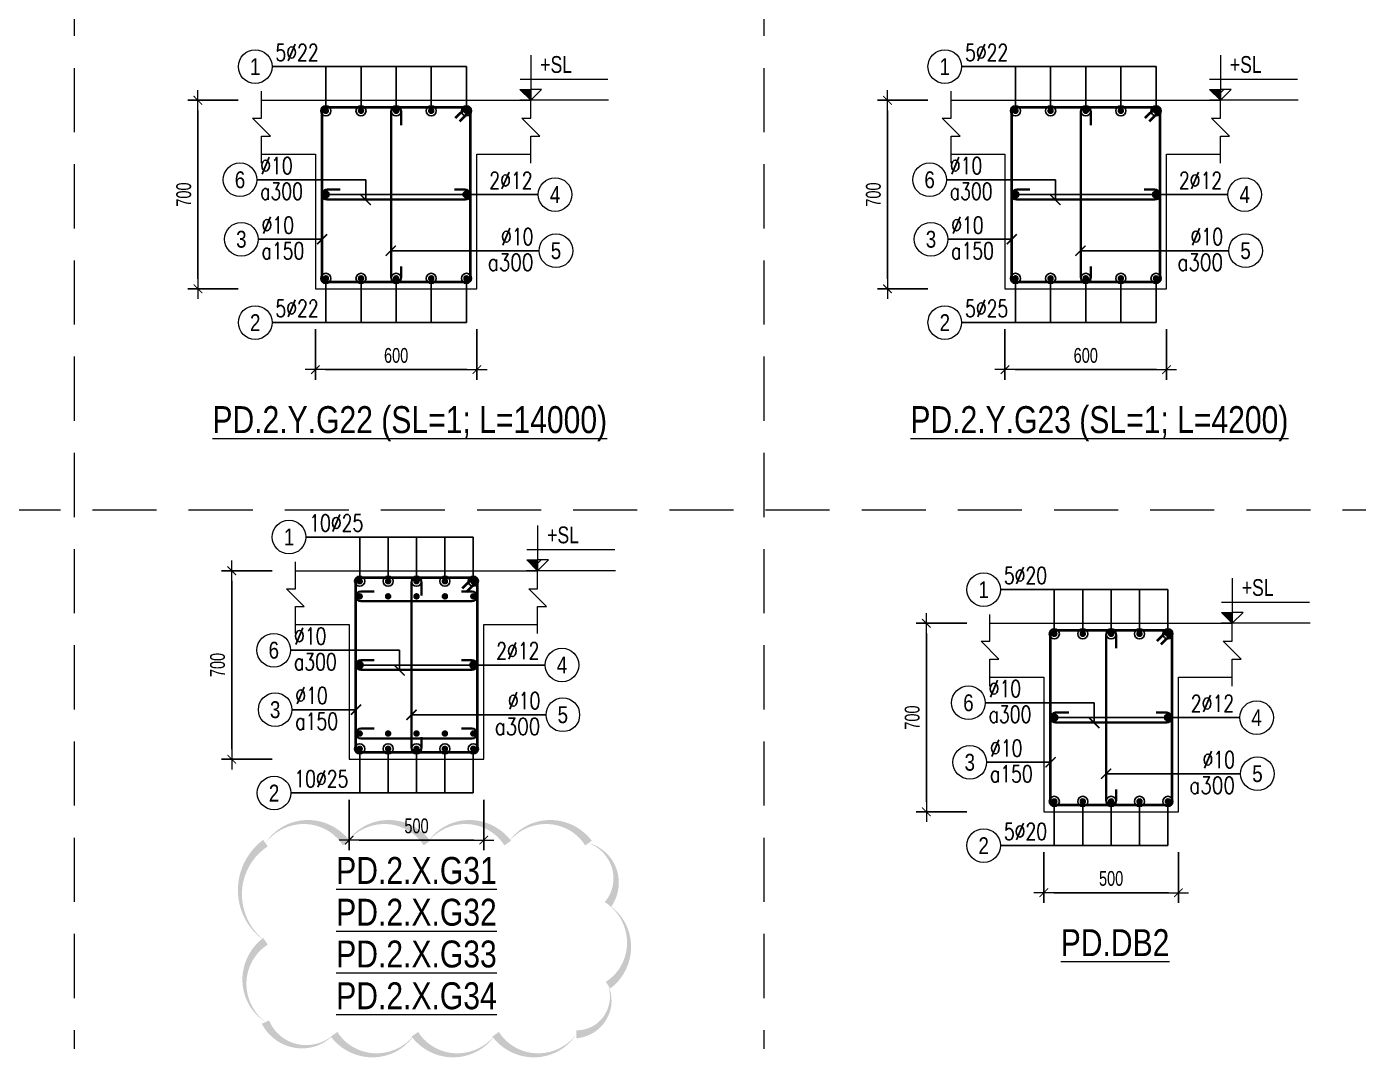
# Model space of a CAD drawing. Header units: millimetres. Extents: x 0 to 264070, y -218202 to 27271.
# Drawn here: x 251086 to 256033, y -179962 to -176128 of the extents above; entities that cross this region are included whole.
import ezdxf
from ezdxf.enums import TextEntityAlignment as Align

# ---------------------------------------------------------------- set-up
doc = ezdxf.new("R2010")
doc.units = ezdxf.units.MM
doc.header["$PDMODE"] = 3
doc.linetypes.add('HIDDEN2', pattern=[4.762499999999999, 3.175, -1.5875])
doc.layers.get('0').update_dxf_attribs({"lineweight": 20})
doc.layers.get('Defpoints').update_dxf_attribs({"color": 151, "lineweight": 9})
doc.layers.add('2020-08-14', color=6, linetype='Continuous', lineweight=20, plot=False)
for name, color, linetype, lineweight in [('NDC_S_ANNO', 7, 'Continuous', 20), ('NDC_S_CONTINUOUS', 3, 'Continuous', 20), ('NDC_S_DIM', 1, 'Continuous', 15), ('NDC_S_HIDDEN', 8, 'HIDDEN2', 13), ('NDC_S_REBAR', 4, 'Continuous', 35), ('NDC_S_STIRRUP', 4, 'Continuous', 40), ('NDC_S_TEXT SYMBOL', 7, 'Continuous', 20), ('NDC_S_THIN LINE', 8, 'Continuous', 9), ('NDC_S_VN TEXT', 7, 'Continuous', 20)]:
    doc.layers.add(name, color=color, linetype=linetype, lineweight=lineweight)
doc.styles.add('ARIAL', font='arial.ttf', dxfattribs={"width": 0.8})
doc.styles.add('NDC_ANNO', font='', dxfattribs={"width": 0.8})
doc.styles.add('NDC_DIM', font='', dxfattribs={"width": 0.75})
doc.styles.add('NDC_EN TXT', font='romans.shx', dxfattribs={"width": 0.8})
doc.styles.get('NDC_ANNO').set_extended_font_data('Dotum')
doc.styles.get('NDC_DIM').set_extended_font_data('Dotum')
doc.dimstyles.new('NDC_dim_25', dxfattribs={"dimscale": 25, "dimtxt": 2.2, "dimasz": 1.5, "dimexe": 1.5, "dimexo": 2.5, "dimgap": 1, "dimtad": 1, "dimdec": 0, "dimzin": 0, "dimdsep": 46, "dimtxsty": 'NDC_DIM', "dimblk": 'DIMMARK', "dimcen": 0.09, "dimdle": 1.2, "dimclrd": 1, "dimclre": 1, "dimclrt": 3, "dimadec": 0, "dimazin": 0, "dimtfac": 1, "dimtdec": 0, "dimtix": 1, "dimtofl": 0, "dimtmove": 0, "dimatfit": 3, "dimfxl": 6, "dimfxlon": 1, "dimtolj": 1, "dimtzin": 0, "dimarcsym": 0})

# ---------------------------------------------------------------- blocks, each defined once
blk = doc.blocks.new('kata_block_TD')
at = {"color": 6, "linetype": 'ByBlock', "lineweight": -2, "style": 'ARIAL', "width": 0.8}
blk.add_attdef('SECTDET2', text='', height=5, dxfattribs=at).set_placement((0, 7.970649532882817), align=Align.CENTER)
at = {"color": 0, "linetype": 'ByBlock', "lineweight": -2, "style": 'ARIAL', "width": 0.8}
blk.add_attdef('SECTDET1', text='', height=5, dxfattribs=at).set_placement((0, 1.470649532882817), align=Align.CENTER)
at = {"color": 3, "lineweight": 25, "style": 'ARIAL', "width": 0.8}
blk.add_attdef('SSCALE', text='', height=2.5, dxfattribs=at).set_placement((0, -3.998868953555331), align=Align.CENTER)
blk = doc.blocks.new('kata_block_CT')
at = {"layer": 'NDC_S_ANNO'}
blk.add_hatch(color=3, dxfattribs=at).paths.add_polyline_path([(0, 1.596954857557648), (-1.612010908633238, 1.596954857557648), (0, 0)])
at = {"layer": 'NDC_S_ANNO', "ltscale": 50}
h = blk.add_hatch(dxfattribs=at)
h.set_pattern_fill('ANSI31', color=256, scale=1.406250541793835, style=0)
h.set_pattern_definition([(45.00000000000001, (0, 5.456968210637569e-12), (-3.157122508925224, 3.157122508925225), [])])
h.paths.add_polyline_path([(0, 1.596954857557648), (0, 0), (1.612010908924276, 1.596954857557648)])
for p, q in [((-1.592704896858777, 3.140833880479477), (11.46947077315417, 3.140833880479477)), ((11.56125648126181, 5.456968210637569e-12), (-1.63869572513795, 5.456968210637569e-12))]:
    blk.add_line(p, q, dxfattribs=at)
for points in [[(0, 6.69495074864426), (0, 0)], [(0, 0), (-1.612010908924276, 1.596954857557648), (0, 1.596954857557648)], [(0, 0), (1.612010908924276, 1.596954857557648), (0, 1.596954857557648)]]:
    blk.add_lwpolyline(points, dxfattribs=at)
at = {"layer": 'NDC_S_ANNO', "color": 8, "ltscale": 50}
blk.add_lwpolyline([(0, 0), (-1.612010908633238, 1.596954857557648), (0, 1.596954857557648)], dxfattribs=at)
at = {"layer": 'NDC_S_TEXT SYMBOL', "color": 3, "style": 'NDC_ANNO', "width": 0.8}
blk.add_attdef('CT', (1.409564409346785, 4.068271311703938), '', height=2.5, dxfattribs=at)
blk = doc.blocks.new('DIMMARK')
at = {"layer": 'NDC_S_DIM', "color": 1}
blk.add_line((-1.5, 0), (1, 0), dxfattribs=at)
at = {"layer": 'NDC_S_DIM', "color": 2, "const_width": 0.1}
blk.add_lwpolyline([(-0.4242640687119285, -0.4242640687119285), (0.4242640687119285, 0.4242640687119285)], dxfattribs=at)
blk = doc.blocks.new('*D571')
at = {"layer": 'Defpoints', "color": 0, "transparency": 16777216}
for p in [(252158.5262036662, -177101.6922493973), (252758.5262036662, -177101.6922493973), (252758.5262036662, -177401.6922493973)]:
    blk.add_point(p, dxfattribs=at)
at = {"layer": 'NDC_S_DIM', "color": 1, "lineweight": -2, "transparency": 16777216}
for p, q in [((252158.5262036662, -177251.6922493973), (252158.5262036662, -177439.1922493973)), ((252758.5262036662, -177251.6922493973), (252758.5262036662, -177439.1922493973)), ((252196.0262036662, -177401.6922493973), (252721.0262036662, -177401.6922493973))]:
    blk.add_line(p, q, dxfattribs=at)
at = {"layer": 'NDC_S_DIM', "color": 1, "lineweight": -2, "transparency": 16777216, "xscale": 37.5, "yscale": 37.5, "zscale": 37.5, "rotation": 180}
blk.add_blockref('DIMMARK', (252158.5262036662, -177401.6922493973), dxfattribs=at)
at = {"layer": 'NDC_S_DIM', "color": 1, "lineweight": -2, "transparency": 16777216, "xscale": 37.5, "yscale": 37.5, "zscale": 37.5}
blk.add_blockref('DIMMARK', (252758.5262036662, -177401.6922493973), dxfattribs=at)
at = {"layer": 'NDC_S_DIM', "color": 3, "transparency": 16777216, "insert": (252458.5262036662, -177349.1922493973), "char_height": 55.00000000000001, "attachment_point": 5, "style": 'NDC_DIM'}
blk.add_mtext('\\A1;600', dxfattribs=at)
blk = doc.blocks.new('*D572')
at = {"layer": 'Defpoints', "color": 0, "transparency": 16777216}
for p in [(252228.1993282106, -176401.6922493973), (251722.1993282106, -177101.6922493973), (252228.1993282106, -177101.6922493973)]:
    blk.add_point(p, dxfattribs=at)
at = {"layer": 'NDC_S_DIM', "color": 1, "lineweight": -2, "transparency": 16777216}
for p, q in [((251872.1993282106, -176401.6922493973), (251684.6993282106, -176401.6922493973)), ((251722.1993282106, -176439.1922493973), (251722.1993282106, -177064.1922493973)), ((251872.1993282106, -177101.6922493973), (251684.6993282106, -177101.6922493973))]:
    blk.add_line(p, q, dxfattribs=at)
at = {"layer": 'NDC_S_DIM', "color": 1, "lineweight": -2, "transparency": 16777216, "xscale": 37.5, "yscale": 37.5, "zscale": 37.5}
for p, rotation in [((251722.1993282106, -176401.6922493973), 90), ((251722.1993282106, -177101.6922493973), 270)]:
    blk.add_blockref('DIMMARK', p, dxfattribs=dict(at, rotation=rotation))
at = {"layer": 'NDC_S_DIM', "color": 3, "transparency": 16777216, "insert": (251669.6993282106, -176751.6922493973), "char_height": 55.00000000000001, "attachment_point": 5, "rotation": 90, "style": 'NDC_DIM'}
blk.add_mtext('\\A1;700', dxfattribs=at)
blk = doc.blocks.new('kata_block_THEP')
at = {"layer": 'NDC_S_REBAR', "color": 0}
for p, q in [((-0.5, 0), (0.5, 0)), ((-0.3535533905960619, 0.353553390592424), (0.3535533905960619, -0.353553390592424)), ((0.3535533905960619, 0.353553390592424), (-0.3535533905960619, -0.353553390592424)), ((0, 0.5), (0, -0.5))]:
    blk.add_line(p, q, dxfattribs=at)
at = {"layer": 'NDC_S_REBAR', "color": 0, "const_width": 0.08333333333333334}
blk.add_lwpolyline([(-0.5, -1.818989403545856e-12, 1), (0.5000000000145519, -1.818989403545856e-12, 1), (-0.5, -1.818989403545856e-12, 1)], format="xyb", dxfattribs=at)
blk = doc.blocks.new('*U240')
blk.add_circle((-2.5, 0), 2.5)
at = {"layer": 'NDC_S_VN TEXT', "color": 3, "style": 'NDC_EN TXT', "width": 0.75}
blk.add_attdef('DK1', (0.5, 0.8455043070534884), '', height=2.5, dxfattribs=at)
at = {"layer": 'NDC_S_VN TEXT', "color": 7, "style": 'ARIAL', "width": 0.8}
blk.add_attdef('SH2', text='', height=2.5, dxfattribs=at).set_placement((-2.5, 0), align=Align.MIDDLE)
blk = doc.blocks.new('*U241')
blk.add_circle((-2.5, 0), 2.5)
at = {"layer": 'NDC_S_VN TEXT', "color": 3, "style": 'NDC_EN TXT', "width": 0.75}
for tag, p in [('DK1', (0.5, 0.8455043070534884)), ('KC1', (0.5, -2.972544307831413))]:
    blk.add_attdef(tag, p, '', height=2.5, dxfattribs=at)
at = {"layer": 'NDC_S_VN TEXT', "color": 7, "style": 'ARIAL', "width": 0.8}
blk.add_attdef('SH2', text='', height=2.5, dxfattribs=at).set_placement((-2.5, 0), align=Align.MIDDLE)
blk = doc.blocks.new('*U239')
blk.add_circle((2.5, 0), 2.5)
at = {"layer": 'NDC_S_VN TEXT', "color": 3, "style": 'NDC_EN TXT', "width": 0.75}
blk.add_attdef('DK2', text='', height=2.5, dxfattribs=at).set_placement((-0.85, 0.8455043070534884), align=Align.RIGHT)
at = {"layer": 'NDC_S_VN TEXT', "color": 7, "style": 'ARIAL', "width": 0.8}
blk.add_attdef('SH3', text='', height=2.5, dxfattribs=at).set_placement((2.5, 0), align=Align.MIDDLE)
blk = doc.blocks.new('*U321')
blk.add_circle((2.5, 0), 2.5)
at = {"layer": 'NDC_S_VN TEXT', "color": 3, "style": 'NDC_EN TXT'}
for tag, width, p in [('DK2', 0.75, (-0.85, 0.8455043070534884)), ('KC2', 0.8, (-0.85, -2.972544307831413))]:
    blk.add_attdef(tag, text='', height=2.5, dxfattribs=dict(at, width=width)).set_placement(p, align=Align.RIGHT)
at = {"layer": 'NDC_S_VN TEXT', "color": 7, "style": 'ARIAL', "width": 0.8}
blk.add_attdef('SH3', text='', height=2.5, dxfattribs=at).set_placement((2.5, 0), align=Align.MIDDLE)
blk = doc.blocks.new('*D573')
at = {"layer": 'Defpoints', "color": 0, "transparency": 16777216}
for p in [(254789.7102655792, -176401.6922493973), (254283.7102655792, -177101.6922493973), (254789.7102655792, -177101.6922493973)]:
    blk.add_point(p, dxfattribs=at)
at = {"layer": 'NDC_S_DIM', "color": 1, "lineweight": -2, "transparency": 16777216}
for p, q in [((254433.7102655792, -176401.6922493973), (254246.2102655792, -176401.6922493973)), ((254283.7102655792, -176439.1922493973), (254283.7102655792, -177064.1922493973)), ((254433.7102655792, -177101.6922493973), (254246.2102655792, -177101.6922493973))]:
    blk.add_line(p, q, dxfattribs=at)
at = {"layer": 'NDC_S_DIM', "color": 1, "lineweight": -2, "transparency": 16777216, "xscale": 37.5, "yscale": 37.5, "zscale": 37.5}
for p, rotation in [((254283.7102655792, -176401.6922493973), 90), ((254283.7102655792, -177101.6922493973), 270)]:
    blk.add_blockref('DIMMARK', p, dxfattribs=dict(at, rotation=rotation))
at = {"layer": 'NDC_S_DIM', "color": 3, "transparency": 16777216, "insert": (254231.2102655792, -176751.6922493973), "char_height": 55.00000000000001, "attachment_point": 5, "rotation": 90, "style": 'NDC_DIM'}
blk.add_mtext('\\A1;700', dxfattribs=at)
blk = doc.blocks.new('*D574')
at = {"layer": 'Defpoints', "color": 0, "transparency": 16777216}
for p in [(254720.0371410348, -177101.6922493973), (255320.0371410348, -177101.6922493973), (255320.0371410348, -177401.6922493973)]:
    blk.add_point(p, dxfattribs=at)
at = {"layer": 'NDC_S_DIM', "color": 1, "lineweight": -2, "transparency": 16777216}
for p, q in [((254720.0371410348, -177251.6922493973), (254720.0371410348, -177439.1922493973)), ((255320.0371410348, -177251.6922493973), (255320.0371410348, -177439.1922493973)), ((254757.5371410348, -177401.6922493973), (255282.5371410348, -177401.6922493973))]:
    blk.add_line(p, q, dxfattribs=at)
at = {"layer": 'NDC_S_DIM', "color": 1, "lineweight": -2, "transparency": 16777216, "xscale": 37.5, "yscale": 37.5, "zscale": 37.5, "rotation": 180}
blk.add_blockref('DIMMARK', (254720.0371410348, -177401.6922493973), dxfattribs=at)
at = {"layer": 'NDC_S_DIM', "color": 1, "lineweight": -2, "transparency": 16777216, "xscale": 37.5, "yscale": 37.5, "zscale": 37.5}
blk.add_blockref('DIMMARK', (255320.0371410348, -177401.6922493973), dxfattribs=at)
at = {"layer": 'NDC_S_DIM', "color": 3, "transparency": 16777216, "insert": (255020.0371410348, -177349.1922493973), "char_height": 55.00000000000001, "attachment_point": 5, "style": 'NDC_DIM'}
blk.add_mtext('\\A1;600', dxfattribs=at)
blk = doc.blocks.new('*D910')
at = {"layer": 'Defpoints', "color": 0, "transparency": 16777216}
for p in [(254864.2768776973, -179043.3614965061), (255364.2768776973, -179043.3614965061), (255364.2768776973, -179343.3614965061)]:
    blk.add_point(p, dxfattribs=at)
at = {"layer": 'NDC_S_DIM', "color": 1, "lineweight": -2, "transparency": 16777216}
for p, q in [((254864.2768776973, -179193.3614965061), (254864.2768776973, -179380.8614965061)), ((255364.2768776973, -179193.3614965061), (255364.2768776973, -179380.8614965061)), ((254901.7768776973, -179343.3614965061), (255326.7768776973, -179343.3614965061))]:
    blk.add_line(p, q, dxfattribs=at)
at = {"layer": 'NDC_S_DIM', "color": 1, "lineweight": -2, "transparency": 16777216, "xscale": 37.5, "yscale": 37.5, "zscale": 37.5, "rotation": 180}
blk.add_blockref('DIMMARK', (254864.2768776973, -179343.3614965061), dxfattribs=at)
at = {"layer": 'NDC_S_DIM', "color": 1, "lineweight": -2, "transparency": 16777216, "xscale": 37.5, "yscale": 37.5, "zscale": 37.5}
blk.add_blockref('DIMMARK', (255364.2768776973, -179343.3614965061), dxfattribs=at)
at = {"layer": 'NDC_S_DIM', "color": 3, "transparency": 16777216, "insert": (255114.2768776973, -179290.8614965061), "char_height": 55.00000000000001, "attachment_point": 5, "style": 'NDC_DIM'}
blk.add_mtext('\\A1;500', dxfattribs=at)
blk = doc.blocks.new('*D911')
at = {"layer": 'Defpoints', "color": 0, "transparency": 16777216}
for p in [(254933.9500022416, -178343.3614965061), (254427.9500022416, -179043.3614965061), (254933.9500022416, -179043.3614965061)]:
    blk.add_point(p, dxfattribs=at)
at = {"layer": 'NDC_S_DIM', "color": 1, "lineweight": -2, "transparency": 16777216}
for p, q in [((254577.9500022416, -178343.3614965061), (254390.4500022416, -178343.3614965061)), ((254427.9500022416, -178380.8614965061), (254427.9500022416, -179005.8614965061)), ((254577.9500022416, -179043.3614965061), (254390.4500022416, -179043.3614965061))]:
    blk.add_line(p, q, dxfattribs=at)
at = {"layer": 'NDC_S_DIM', "color": 1, "lineweight": -2, "transparency": 16777216, "xscale": 37.5, "yscale": 37.5, "zscale": 37.5}
for p, rotation in [((254427.9500022416, -178343.3614965061), 90), ((254427.9500022416, -179043.3614965061), 270)]:
    blk.add_blockref('DIMMARK', p, dxfattribs=dict(at, rotation=rotation))
at = {"layer": 'NDC_S_DIM', "color": 3, "transparency": 16777216, "insert": (254375.4500022416, -178693.3614965061), "char_height": 55.00000000000001, "attachment_point": 5, "rotation": 90, "style": 'NDC_DIM'}
blk.add_mtext('\\A1;700', dxfattribs=at)
blk = doc.blocks.new('*D914')
at = {"layer": 'Defpoints', "color": 0, "transparency": 16777216}
for p in [(252284.1380078134, -178848.1547516435), (252784.1380078134, -178848.1547516435), (252784.1380078134, -179148.1547516435)]:
    blk.add_point(p, dxfattribs=at)
at = {"layer": 'NDC_S_DIM', "color": 1, "lineweight": -2, "transparency": 16777216}
for p, q in [((252284.1380078134, -178998.1547516435), (252284.1380078134, -179185.6547516435)), ((252784.1380078134, -178998.1547516435), (252784.1380078134, -179185.6547516435)), ((252321.6380078134, -179148.1547516435), (252746.6380078134, -179148.1547516435))]:
    blk.add_line(p, q, dxfattribs=at)
at = {"layer": 'NDC_S_DIM', "color": 1, "lineweight": -2, "transparency": 16777216, "xscale": 37.5, "yscale": 37.5, "zscale": 37.5, "rotation": 180}
blk.add_blockref('DIMMARK', (252284.1380078134, -179148.1547516435), dxfattribs=at)
at = {"layer": 'NDC_S_DIM', "color": 1, "lineweight": -2, "transparency": 16777216, "xscale": 37.5, "yscale": 37.5, "zscale": 37.5}
blk.add_blockref('DIMMARK', (252784.1380078134, -179148.1547516435), dxfattribs=at)
at = {"layer": 'NDC_S_DIM', "color": 3, "transparency": 16777216, "insert": (252534.1380078134, -179095.6547516435), "char_height": 55.00000000000001, "attachment_point": 5, "style": 'NDC_DIM'}
blk.add_mtext('\\A1;500', dxfattribs=at)
blk = doc.blocks.new('*D915')
at = {"layer": 'Defpoints', "color": 0, "transparency": 16777216}
for p in [(252353.8111323577, -178148.1547516435), (251847.8111323577, -178848.1547516435), (252353.8111323577, -178848.1547516435)]:
    blk.add_point(p, dxfattribs=at)
at = {"layer": 'NDC_S_DIM', "color": 1, "lineweight": -2, "transparency": 16777216}
for p, q in [((251997.8111323577, -178148.1547516435), (251810.3111323577, -178148.1547516435)), ((251847.8111323577, -178185.6547516435), (251847.8111323577, -178810.6547516435)), ((251997.8111323577, -178848.1547516435), (251810.3111323577, -178848.1547516435))]:
    blk.add_line(p, q, dxfattribs=at)
at = {"layer": 'NDC_S_DIM', "color": 1, "lineweight": -2, "transparency": 16777216, "xscale": 37.5, "yscale": 37.5, "zscale": 37.5}
for p, rotation in [((251847.8111323577, -178148.1547516435), 90), ((251847.8111323577, -178848.1547516435), 270)]:
    blk.add_blockref('DIMMARK', p, dxfattribs=dict(at, rotation=rotation))
at = {"layer": 'NDC_S_DIM', "color": 3, "transparency": 16777216, "insert": (251795.3111323577, -178498.1547516435), "char_height": 55.00000000000001, "attachment_point": 5, "rotation": 90, "style": 'NDC_DIM'}
blk.add_mtext('\\A1;700', dxfattribs=at)

msp = doc.modelspace()

# ---------------------------------------------------------------- linework, layer by layer
at = {"layer": '2020-08-14'}
msp.add_lwpolyline([(251973.1157031944, -179159.1990045001, 0, 30, -0.52056705), (252273.1157031944, -179159.1990045001, 0, 30, -0.52056705), (252573.1157031944, -179159.1990045001, 0, 30, -0.52056705), (252873.1157031944, -179159.1990045001, 0, 30, -0.52056705), (253173.1157031944, -179159.1990045001, 0, 30, -0.52056705), (253245.6014124183, -179386.7132952762, 0, 30, -0.52056705), (253245.6014124183, -179686.7132952762, 0, 30, -0.52056705), (253127.8972163298, -179869.0090991877, 0, 30, -0.52056705), (252827.8972163298, -179869.0090991877, 0, 30, -0.52056705), (252527.8972163298, -179869.0090991877, 0, 30, -0.52056705), (252227.8972163298, -179869.0090991877, 0, 30, -0.52056705), (251973.1157031944, -179823.7906123231, 0, 30, -0.52056705), (251973.1157031944, -179523.7906123231, 0, 30, -0.52056705)], format="xyseb", close=True, dxfattribs=at)
at = {"layer": 'NDC_S_CONTINUOUS'}
for points in [[(251958.5262036662, -176401.6922493973), (252158.5262036662, -176401.6922493973), (252158.5262036662, -176401.6922493973), (252758.5262036662, -176401.6922493973), (252758.5262036662, -176401.6922493973), (252958.5262036662, -176401.6922493973)], [(254520.0371410348, -176401.6922493973), (254720.0371410348, -176401.6922493973), (254720.0371410348, -176401.6922493973), (255320.0371410348, -176401.6922493973), (255320.0371410348, -176401.6922493973), (255520.0371410348, -176401.6922493973)], [(251958.5262036662, -176601.6922493973), (252158.5262036662, -176601.6922493973), (252158.5262036662, -177101.6922493973), (252758.5262036662, -177101.6922493973), (252758.5262036662, -176601.6922493973), (252958.5262036662, -176601.6922493973)], [(254520.0371410348, -176601.6922493973), (254720.0371410348, -176601.6922493973), (254720.0371410348, -177101.6922493973), (255320.0371410348, -177101.6922493973), (255320.0371410348, -176601.6922493973), (255520.0371410348, -176601.6922493973)], [(252084.1380078134, -178148.1547516435), (252284.1380078134, -178148.1547516435), (252284.1380078134, -178148.1547516435), (252784.1380078134, -178148.1547516435), (252784.1380078134, -178148.1547516435), (252984.1380078134, -178148.1547516435)], [(252084.1380078134, -178348.1547516435), (252284.1380078134, -178348.1547516435), (252284.1380078134, -178848.1547516435), (252784.1380078134, -178848.1547516435), (252784.1380078134, -178348.1547516435), (252984.1380078134, -178348.1547516435)], [(254664.2768776973, -178343.3614965061), (254864.2768776973, -178343.3614965061), (254864.2768776973, -178343.3614965061), (255364.2768776973, -178343.3614965061), (255364.2768776973, -178343.3614965061), (255564.2768776973, -178343.3614965061)], [(254664.2768776973, -178543.3614965061), (254864.2768776973, -178543.3614965061), (254864.2768776973, -179043.3614965061), (255364.2768776973, -179043.3614965061), (255364.2768776973, -178543.3614965061), (255564.2768776973, -178543.3614965061)]]:
    msp.add_lwpolyline(points, dxfattribs=at)
at = {"layer": 'NDC_S_HIDDEN', "ltscale": 75}
for p, q in [((251262.4073617192, -165923.3971106931), (251262.4073617192, -179923.3971106772)), ((253823.9182990877, -165923.3971106931), (253823.9182990877, -179923.3971106772)), ((264069.962048562, -177923.3971106794), (248700.8964243506, -177923.3971106794))]:
    msp.add_line(p, q, dxfattribs=at)
at = {"layer": 'NDC_S_REBAR'}
for points in [[(252476.8962457603, -176494.0369393306), (252476.8962457603, -176445.1237695208, 0.9999999999999999), (252440.0322457603, -176445.1237695208), (252440.0322457603, -177058.2602493972, 0.9999999999999999), (252476.8962457603, -177058.2602493972), (252476.8962457603, -177019.0033583884, -0.414213562)], [(255038.407183129, -176494.0369393306), (255038.407183129, -176445.1237695208, 0.9999999999999999), (255001.5431831289, -176445.1237695208), (255001.5431831289, -177058.2602493972, 0.9999999999999999), (255038.407183129, -177058.2602493972), (255038.407183129, -177019.0033583884, -0.414213562)], [(252250.8713734761, -176733.2602493973), (252201.9582036663, -176733.2602493973, 0.9999999999999999), (252201.9582036663, -176770.1242493973), (252715.0942036662, -176770.1242493973, 0.9999999999999999), (252715.0942036662, -176733.2602493973), (252675.8373126574, -176733.2602493973, -0.414213562)], [(254812.3823108447, -176733.2602493973), (254763.4691410349, -176733.2602493973, 0.9999999999999999), (254763.4691410349, -176770.1242493973), (255276.6051410348, -176770.1242493973, 0.9999999999999999), (255276.6051410348, -176733.2602493973), (255237.348250026, -176733.2602493973, -0.414213562)], [(252552.5700078134, -178240.4994415768), (252552.5700078134, -178191.586271767, 0.9999999999999999), (252515.7060078133, -178191.586271767), (252515.7060078133, -178804.7227516434, 0.9999999999999999), (252552.5700078134, -178804.7227516434), (252552.5700078134, -178765.4658606346, -0.414213562)], [(252376.4831776232, -178224.7802750405), (252327.5700078134, -178224.7802750405, 0.9999999999999999), (252327.5700078134, -178261.6442750405), (252740.7060078133, -178261.6442750405, 0.9999999999999999), (252740.7060078133, -178224.7802750405), (252701.4491168045, -178224.7802750405, -0.414213562)], [(255132.7088776973, -178435.7061864394), (255132.7088776973, -178386.7930166296, 0.9999999999999999), (255095.8448776972, -178386.7930166296), (255095.8448776972, -178999.929496506, 0.9999999999999999), (255132.7088776973, -178999.929496506), (255132.7088776973, -178960.6726054972, -0.414213562)], [(252376.4831776232, -178479.7227516435), (252327.5700078134, -178479.7227516435, 0.9999999999999999), (252327.5700078134, -178516.5867516435), (252740.7060078133, -178516.5867516435, 0.9999999999999999), (252740.7060078133, -178479.7227516435), (252701.4491168045, -178479.7227516435, -0.414213562)], [(254956.6220475071, -178674.9294965061), (254907.7088776973, -178674.9294965061, 0.9999999999999999), (254907.7088776973, -178711.7934965061), (255320.8448776972, -178711.7934965061, 0.9999999999999999), (255320.8448776972, -178674.9294965061), (255281.5879866884, -178674.9294965061, -0.414213562)], [(252376.4831776232, -178734.2224441672), (252327.5700078134, -178734.2224441672, 0.9999999999999999), (252327.5700078134, -178771.0864441673), (252740.7060078133, -178771.0864441673, 0.9999999999999999), (252740.7060078133, -178734.2224441672), (252701.4491168045, -178734.2224441672, -0.414213562)]]:
    msp.add_lwpolyline(points, format="xyb", dxfattribs=at)
at = {"layer": 'NDC_S_STIRRUP'}
for points in [[(252679.5262036662, -176466.6922493973), (252719.5262036662, -176426.6922493973, -0.414213562), (252733.5262036662, -176440.6922493973), (252733.5262036662, -177062.6922493973, -0.414213562), (252719.5262036662, -177076.6922493973), (252197.5262036662, -177076.6922493973, -0.414213562), (252183.5262036662, -177062.6922493973), (252183.5262036662, -176440.6922493973, -0.414213562), (252197.5262036662, -176426.6922493973), (252719.5262036662, -176426.6922493973, -0.414213562), (252733.5262036662, -176440.6922493973), (252693.5262036662, -176480.6922493973)], [(255241.0371410348, -176466.6922493973), (255281.0371410348, -176426.6922493973, -0.414213562), (255295.0371410348, -176440.6922493973), (255295.0371410348, -177062.6922493973, -0.414213562), (255281.0371410348, -177076.6922493973), (254759.0371410348, -177076.6922493973, -0.414213562), (254745.0371410348, -177062.6922493973), (254745.0371410348, -176440.6922493973, -0.414213562), (254759.0371410348, -176426.6922493973), (255281.0371410348, -176426.6922493973, -0.414213562), (255295.0371410348, -176440.6922493973), (255255.0371410348, -176480.6922493973)], [(252705.1380078134, -178213.1547516435), (252745.1380078134, -178173.1547516435, -0.414213562), (252759.1380078134, -178187.1547516435), (252759.1380078134, -178809.1547516435, -0.414213562), (252745.1380078134, -178823.1547516435), (252323.1380078134, -178823.1547516435, -0.414213562), (252309.1380078134, -178809.1547516435), (252309.1380078134, -178187.1547516435, -0.414213562), (252323.1380078134, -178173.1547516435), (252745.1380078134, -178173.1547516435, -0.414213562), (252759.1380078134, -178187.1547516435), (252719.1380078134, -178227.1547516435)], [(255285.2768776973, -178408.3614965061), (255325.2768776973, -178368.3614965061, -0.414213562), (255339.2768776973, -178382.3614965061), (255339.2768776973, -179004.3614965061, -0.414213562), (255325.2768776973, -179018.3614965061), (254903.2768776973, -179018.3614965061, -0.414213562), (254889.2768776973, -179004.3614965061), (254889.2768776973, -178382.3614965061, -0.414213562), (254903.2768776973, -178368.3614965061), (255325.2768776973, -178368.3614965061, -0.414213562), (255339.2768776973, -178382.3614965061), (255299.2768776973, -178422.3614965061)]]:
    msp.add_lwpolyline(points, format="xyb", dxfattribs=at)
at = {"layer": 'NDC_S_THIN LINE'}
for points in [[(251958.5262036662, -176635.0255827306), (251958.5262036662, -176535.0255827306), (251991.8595369996, -176535.0255827306), (251925.1928703329, -176468.3589160639), (251958.5262036663, -176468.3589160639), (251958.5262036663, -176368.3589160639)], [(252958.5262036662, -176635.0255827306), (252958.5262036662, -176535.0255827306), (252991.8595369996, -176535.0255827306), (252925.1928703329, -176468.3589160639), (252958.5262036663, -176468.3589160639), (252958.5262036663, -176368.3589160639)], [(254520.0371410348, -176635.0255827306), (254520.0371410348, -176535.0255827306), (254553.3704743682, -176535.0255827306), (254486.7038077015, -176468.3589160639), (254520.0371410349, -176468.3589160639), (254520.0371410349, -176368.3589160639)], [(255520.0371410348, -176635.0255827306), (255520.0371410348, -176535.0255827306), (255553.3704743682, -176535.0255827306), (255486.7038077015, -176468.3589160639), (255520.0371410349, -176468.3589160639), (255520.0371410349, -176368.3589160639)], [(252084.1380078134, -178381.4880849768), (252084.1380078134, -178281.4880849768), (252117.4713411467, -178281.4880849768), (252050.8046744801, -178214.8214183101), (252084.1380078134, -178214.8214183101), (252084.1380078134, -178114.8214183101)], [(252984.1380078134, -178381.4880849768), (252984.1380078134, -178281.4880849768), (253017.4713411467, -178281.4880849768), (252950.8046744801, -178214.8214183101), (252984.1380078134, -178214.8214183101), (252984.1380078134, -178114.8214183101)], [(254664.2768776973, -178576.6948298394), (254664.2768776973, -178476.6948298394), (254697.6102110306, -178476.6948298394), (254630.943544364, -178410.0281631727), (254664.2768776973, -178410.0281631727), (254664.2768776973, -178310.0281631727)], [(255564.2768776973, -178576.6948298394), (255564.2768776973, -178476.6948298394), (255597.6102110306, -178476.6948298394), (255530.943544364, -178410.0281631727), (255564.2768776973, -178410.0281631727), (255564.2768776973, -178310.0281631727)]]:
    msp.add_lwpolyline(points, dxfattribs=at)

# ---------------------------------------------------------------- block references
at = {"layer": 'NDC_S_REBAR', "color": 3, "xscale": 22, "yscale": 22, "zscale": 22}
for p in [(252197.5262036662, -176440.6922493973), (254759.0371410348, -176440.6922493973), (252197.5262036662, -176751.6922493973), (254759.0371410348, -176751.6922493973), (252197.5262036662, -177062.6922493973), (254759.0371410348, -177062.6922493973)]:
    msp.add_blockref('kata_block_THEP', p, dxfattribs=at)
at = {"layer": 'NDC_S_REBAR', "xscale": 22, "yscale": 22, "zscale": 22}
for p in [(252328.0262036662, -176440.6922493973), (252458.5262036662, -176440.6922493973), (252589.0262036662, -176440.6922493973), (252719.5262036662, -176440.6922493973), (254889.5371410348, -176440.6922493973), (255020.0371410348, -176440.6922493973), (255150.5371410348, -176440.6922493973), (255281.0371410348, -176440.6922493973), (252719.5262036662, -176751.6922493973), (255281.0371410348, -176751.6922493973), (252328.0262036662, -177062.6922493973), (252458.5262036662, -177062.6922493973), (252589.0262036662, -177062.6922493973), (252719.5262036662, -177062.6922493973), (254889.5371410348, -177062.6922493973), (255020.0371410348, -177062.6922493973), (255150.5371410348, -177062.6922493973), (255281.0371410348, -177062.6922493973), (252323.1380078134, -178187.1547516435), (252745.1380078134, -178187.1547516435), (252323.1380078134, -178243.2122750405), (252745.1380078134, -178243.2122750405), (254903.2768776973, -178382.3614965061), (255325.2768776973, -178382.3614965061), (252323.1380078134, -178498.1547516435), (252745.1380078134, -178498.1547516435), (254903.2768776973, -178693.3614965061), (255325.2768776973, -178693.3614965061), (252323.1380078134, -178752.6544441672), (252428.6380078134, -178752.6544441672), (252534.1380078134, -178752.6544441672), (252639.6380078134, -178752.6544441672), (252745.1380078134, -178752.6544441672), (252323.1380078134, -178809.1547516435), (252428.6380078134, -178809.1547516435), (252534.1380078134, -178809.1547516435), (252639.6380078134, -178809.1547516435), (252745.1380078134, -178809.1547516435), (254903.2768776973, -179004.3614965061), (255008.7768776973, -179004.3614965061), (255114.2768776973, -179004.3614965061), (255219.7768776973, -179004.3614965061), (255325.2768776973, -179004.3614965061)]:
    msp.add_blockref('kata_block_THEP', p, dxfattribs=at)
at = {"layer": 'NDC_S_REBAR', "xscale": -22, "yscale": 22, "zscale": 22, "rotation": 180}
for p in [(252428.6380078134, -178187.1547516435), (252534.1380078134, -178187.1547516435), (252639.6380078134, -178187.1547516435), (252428.6380078134, -178243.2122750405), (252534.1380078134, -178243.2122750405), (252639.6380078134, -178243.2122750405), (255008.7768776973, -178382.3614965061), (255114.2768776973, -178382.3614965061), (255219.7768776973, -178382.3614965061)]:
    msp.add_blockref('kata_block_THEP', p, dxfattribs=at)
at = {"layer": 'NDC_S_THIN LINE', "xscale": 25, "yscale": 25, "zscale": 25}
for name, p, values in [('*U240', (251997.5262036662, -176276.6922493973), {'SH2': '1', 'DK1': '5%%c22'}), ('*U240', (254559.0371410348, -176276.6922493973), {'SH2': '1', 'DK1': '5%%c22'}), ('*U241', (251941.0262036662, -176696.6922493973), {'SH2': '6', 'DK1': '%%c10', 'KC1': 'a300'}), ('*U241', (254502.5371410348, -176696.6922493973), {'SH2': '6', 'DK1': '%%c10', 'KC1': 'a300'}), ('*U239', (252986.4164474638, -176751.6922493973), {'SH3': '4', 'DK2': '2%%c12'}), ('*U239', (255547.9273848324, -176751.6922493973), {'SH3': '4', 'DK2': '2%%c12'}), ('*U241', (251946.0262036662, -176917.5129200068), {'SH2': '3', 'DK1': '%%c10', 'KC1': 'a150'}), ('*U241', (254507.5371410348, -176917.5129200068), {'SH2': '3', 'DK1': '%%c10', 'KC1': 'a150'}), ('*U321', (252989.5824025305, -176960.1593775766), {'SH3': '5', 'DK2': '%%c10', 'KC2': 'a300'}), ('*U321', (255551.0933398991, -176960.1593775766), {'SH3': '5', 'DK2': '%%c10', 'KC2': 'a300'}), ('*U240', (251997.5262036662, -177226.6922493973), {'SH2': '2', 'DK1': '5%%c22'}), ('*U240', (254559.0371410348, -177226.6922493973), {'SH2': '2', 'DK1': '5%%c25'}), ('*U240', (252123.1380078134, -178023.1547516435), {'SH2': '1', 'DK1': '10%%c25'}), ('*U240', (254703.2768776973, -178218.3614965061), {'SH2': '1', 'DK1': '5%%c20'}), ('*U241', (252066.6380078134, -178443.1547516435), {'SH2': '6', 'DK1': '%%c10', 'KC1': 'a300'}), ('*U239', (253012.0282516109, -178498.1547516435), {'SH3': '4', 'DK2': '2%%c12'}), ('*U241', (254646.7768776973, -178638.3614965061), {'SH2': '6', 'DK1': '%%c10', 'KC1': 'a300'}), ('*U241', (252071.6380078134, -178663.975422253), {'SH2': '3', 'DK1': '%%c10', 'KC1': 'a150'}), ('*U321', (253015.1942066776, -178683.0710145303), {'SH3': '5', 'DK2': '%%c10', 'KC2': 'a300'}), ('*U239', (255592.1671214948, -178693.3614965061), {'SH3': '4', 'DK2': '2%%c12'}), ('*U241', (254651.7768776973, -178859.1821671157), {'SH2': '3', 'DK1': '%%c10', 'KC1': 'a150'}), ('*U321', (255595.3330765615, -178901.8286246854), {'SH3': '5', 'DK2': '%%c10', 'KC2': 'a300'}), ('*U240', (252067.6795599649, -178973.1547516435), {'SH2': '2', 'DK1': '10%%c25'}), ('*U240', (254703.2768776973, -179168.3614965061), {'SH2': '2', 'DK1': '5%%c20'})]:
    msp.add_blockref(name, p, dxfattribs=at).add_auto_attribs(values)
at = {"layer": 'NDC_S_VN TEXT', "xscale": 25, "yscale": 25, "zscale": 25}
for p in [(252958.5262036662, -176401.6922493973), (255520.0371410348, -176401.6922493973), (252984.1380078134, -178148.1547516435), (255564.2768776973, -178343.3614965061)]:
    msp.add_blockref('kata_block_CT', p, dxfattribs=at).add_auto_attribs({'CT': '+SL'})
at = {"layer": 'NDC_S_VN TEXT'}
ref = msp.add_blockref('kata_block_TD', (252509.1189599111, -177666.5978963343), dxfattribs=dict(at, xscale=20, yscale=20, zscale=20))
ref.add_attrib('SECTDET1', '%%uPD.2.Y.G22 (SL=1; L=14000)', dxfattribs={"layer": '0', "color": 0, "linetype": 'ByBlock', "lineweight": -2, "height": 100, "style": 'ARIAL', "width": 0.8}).set_placement((252509.1189599111, -177637.1849056766), align=Align.CENTER)
ref = msp.add_blockref('kata_block_TD', (255070.6298972797, -177666.5978963343), dxfattribs=dict(at, xscale=20, yscale=20, zscale=20))
ref.add_attrib('SECTDET1', '%%uPD.2.Y.G23 (SL=1; L=4200)', dxfattribs={"layer": '0', "color": 0, "linetype": 'ByBlock', "lineweight": -2, "height": 100, "style": 'ARIAL', "width": 0.8}).set_placement((255070.6298972797, -177637.1849056766), align=Align.CENTER)
ref = msp.add_blockref('kata_block_TD', (252533.9807698929, -179340.2642691362), dxfattribs=dict(at, xscale=20, yscale=20, zscale=20))
ref.add_attrib('SECTDET1', '%%uPD.2.X.G31', dxfattribs={"layer": '0', "color": 0, "linetype": 'ByBlock', "lineweight": -2, "height": 100, "style": 'ARIAL', "width": 0.8}).set_placement((252533.9807698929, -179310.8512784785), align=Align.CENTER)
ref = msp.add_blockref('kata_block_TD', (252533.9807698929, -179495.3204866844), dxfattribs=dict(at, xscale=20, yscale=20, zscale=20))
ref.add_attrib('SECTDET1', '%%uPD.2.X.G32', dxfattribs={"layer": '0', "color": 0, "linetype": 'ByBlock', "lineweight": -2, "height": 100, "style": 'ARIAL', "width": 0.8}).set_placement((252533.9807698929, -179465.9074960267), align=Align.CENTER)
ref = msp.add_blockref('kata_block_TD', (255128.8458543575, -179608.2671434431), dxfattribs=dict(at, xscale=20, yscale=20, zscale=20))
ref.add_attrib('SECTDET1', '%%uPD.DB2', dxfattribs={"layer": '0', "color": 0, "linetype": 'ByBlock', "lineweight": -2, "height": 100, "style": 'ARIAL', "width": 0.8}).set_placement((255128.8458543575, -179578.8541527854), align=Align.CENTER)
ref = msp.add_blockref('kata_block_TD', (252533.9807698929, -179650.3767042326), dxfattribs=dict(at, xscale=20, yscale=20, zscale=20))
ref.add_attrib('SECTDET1', '%%uPD.2.X.G33', dxfattribs={"layer": '0', "color": 0, "linetype": 'ByBlock', "lineweight": -2, "height": 100, "style": 'ARIAL', "width": 0.8}).set_placement((252533.9807698929, -179620.963713575), align=Align.CENTER)
ref = msp.add_blockref('kata_block_TD', (252533.9807698929, -179805.4329217808), dxfattribs=dict(at, xscale=20, yscale=20, zscale=20))
ref.add_attrib('SECTDET1', '%%uPD.2.X.G34', dxfattribs={"layer": '0', "color": 0, "linetype": 'ByBlock', "lineweight": -2, "height": 100, "style": 'ARIAL', "width": 0.8}).set_placement((252533.9807698929, -179776.0199311232), align=Align.CENTER)

# ---------------------------------------------------------------- dimensions: what is measured, and where the dimension line sits
at = {"layer": 'NDC_S_DIM'}
for base, p1, p2, picture, middle in [((251722.1993282106, -177101.6922493973), (252228.1993282106, -176401.6922493973), (252228.1993282106, -177101.6922493973), '*D572', (251669.6993282106, -176751.6922493973)), ((254283.7102655792, -177101.6922493973), (254789.7102655792, -176401.6922493973), (254789.7102655792, -177101.6922493973), '*D573', (254231.2102655792, -176751.6922493973)), ((251847.8111323577, -178848.1547516435), (252353.8111323577, -178148.1547516435), (252353.8111323577, -178848.1547516435), '*D915', (251795.3111323577, -178498.1547516435)), ((254427.9500022416, -179043.3614965061), (254933.9500022416, -178343.3614965061), (254933.9500022416, -179043.3614965061), '*D911', (254375.4500022416, -178693.3614965061))]:
    dim = msp.add_linear_dim(base=base, p1=p1, p2=p2, angle=270, dimstyle='NDC_dim_25', dxfattribs=at)
    dim.commit()
    dim.dimension.update_dxf_attribs({"geometry": picture, "text_midpoint": middle})
for base, p1, p2, picture, middle in [((252758.5262036662, -177401.6922493973), (252158.5262036662, -177101.6922493973), (252758.5262036662, -177101.6922493973), '*D571', (252458.5262036662, -177349.1922493973)), ((255320.0371410348, -177401.6922493973), (254720.0371410348, -177101.6922493973), (255320.0371410348, -177101.6922493973), '*D574', (255020.0371410348, -177349.1922493973)), ((252784.1380078134, -179148.1547516435), (252284.1380078134, -178848.1547516435), (252784.1380078134, -178848.1547516435), '*D914', (252534.1380078134, -179095.6547516435)), ((255364.2768776973, -179343.3614965061), (254864.2768776973, -179043.3614965061), (255364.2768776973, -179043.3614965061), '*D910', (255114.2768776973, -179290.8614965061))]:
    dim = msp.add_linear_dim(base=base, p1=p1, p2=p2, dimstyle='NDC_dim_25', dxfattribs=at)
    dim.commit()
    dim.dimension.update_dxf_attribs({"geometry": picture, "text_midpoint": middle})

# ---------------------------------------------------------------- leaders
at = {"layer": 'NDC_S_THIN LINE'}
for points, override in [([(252197.5262036662, -176440.6922493973), (252197.5262036662, -176276.6922493973), (251997.5262036662, -176276.6922493973)], {"dimldrblk": 'DotBlank'}), ([(252328.0262036662, -176440.6922493973), (252328.0262036662, -176276.6922493973), (251997.5262036662, -176276.6922493973)], {"dimldrblk": 'DotBlank'}), ([(252458.5262036662, -176440.6922493973), (252458.5262036662, -176276.6922493973), (251997.5262036662, -176276.6922493973)], {"dimldrblk": 'DotBlank'}), ([(252589.0262036662, -176440.6922493973), (252589.0262036662, -176276.6922493973), (251997.5262036662, -176276.6922493973)], {"dimldrblk": 'DotBlank'}), ([(252719.5262036662, -176440.6922493973), (252719.5262036662, -176276.6922493973), (251997.5262036662, -176276.6922493973)], {"dimldrblk": 'DotBlank'}), ([(255281.0371410348, -176440.6922493973), (255281.0371410348, -176276.6922493973), (254559.0371410348, -176276.6922493973)], {"dimldrblk": 'DotBlank'}), ([(255150.5371410348, -176440.6922493973), (255150.5371410348, -176276.6922493973), (254559.0371410348, -176276.6922493973)], {"dimldrblk": 'DotBlank'}), ([(255020.0371410348, -176440.6922493973), (255020.0371410348, -176276.6922493973), (254559.0371410348, -176276.6922493973)], {"dimldrblk": 'DotBlank'}), ([(254889.5371410348, -176440.6922493973), (254889.5371410348, -176276.6922493973), (254559.0371410348, -176276.6922493973)], {"dimldrblk": 'DotBlank'}), ([(254759.0371410348, -176440.6922493973), (254759.0371410348, -176276.6922493973), (254559.0371410348, -176276.6922493973)], {"dimldrblk": 'DotBlank'}), ([(252345.8595369996, -176771.6922493973), (252345.8595369996, -176696.6922493973), (251941.0262036662, -176696.6922493973)], {"dimldrblk": 'ArchTick'}), ([(252197.5262036662, -176751.6922493973), (252725.5262036662, -176751.6922493973)], {"dimasz": 1, "dimldrblk": 'DotBlank'}), ([(252719.5262036662, -176751.6922493973), (252197.5262036662, -176751.6922493973)], {"dimasz": 1, "dimldrblk": 'DotBlank'}), ([(254907.3704743682, -176771.6922493973), (254907.3704743682, -176696.6922493973), (254502.5371410348, -176696.6922493973)], {"dimldrblk": 'ArchTick'}), ([(254759.0371410348, -176751.6922493973), (255287.0371410348, -176751.6922493973)], {"dimasz": 1, "dimldrblk": 'DotBlank'}), ([(255281.0371410348, -176751.6922493973), (254759.0371410348, -176751.6922493973)], {"dimasz": 1, "dimldrblk": 'DotBlank'}), ([(252719.5262036662, -176751.6922493973), (252986.4164474638, -176751.6922493973)], {"dimldrblk": 'DotSmall'}), ([(255281.0371410348, -176751.6922493973), (255547.9273848324, -176751.6922493973)], {"dimldrblk": 'DotSmall'}), ([(252183.5262036662, -176917.5129200068), (251946.0262036662, -176917.5129200068)], {"dimldrblk": 'ArchTick'}), ([(252438.5262036663, -176960.1593775766), (252989.5824025305, -176960.1593775766)], {"dimldrblk": 'ArchTick'}), ([(254745.0371410348, -176917.5129200068), (254507.5371410348, -176917.5129200068)], {"dimldrblk": 'ArchTick'}), ([(255000.0371410349, -176960.1593775766), (255551.0933398991, -176960.1593775766)], {"dimldrblk": 'ArchTick'}), ([(252197.5262036662, -177062.6922493973), (252197.5262036662, -177226.6922493973), (251997.5262036662, -177226.6922493973)], {"dimldrblk": 'DotBlank'}), ([(252328.0262036662, -177062.6922493973), (252328.0262036662, -177226.6922493973), (251997.5262036662, -177226.6922493973)], {"dimldrblk": 'DotBlank'}), ([(252458.5262036662, -177062.6922493973), (252458.5262036662, -177226.6922493973), (251997.5262036662, -177226.6922493973)], {"dimldrblk": 'DotBlank'}), ([(252589.0262036662, -177062.6922493973), (252589.0262036662, -177226.6922493973), (251997.5262036662, -177226.6922493973)], {"dimldrblk": 'DotBlank'}), ([(252719.5262036662, -177062.6922493973), (252719.5262036662, -177226.6922493973), (251997.5262036662, -177226.6922493973)], {"dimldrblk": 'DotBlank'}), ([(255281.0371410348, -177062.6922493973), (255281.0371410348, -177226.6922493973), (254559.0371410348, -177226.6922493973)], {"dimldrblk": 'DotBlank'}), ([(255150.5371410348, -177062.6922493973), (255150.5371410348, -177226.6922493973), (254559.0371410348, -177226.6922493973)], {"dimldrblk": 'DotBlank'}), ([(255020.0371410348, -177062.6922493973), (255020.0371410348, -177226.6922493973), (254559.0371410348, -177226.6922493973)], {"dimldrblk": 'DotBlank'}), ([(254889.5371410348, -177062.6922493973), (254889.5371410348, -177226.6922493973), (254559.0371410348, -177226.6922493973)], {"dimldrblk": 'DotBlank'}), ([(254759.0371410348, -177062.6922493973), (254759.0371410348, -177226.6922493973), (254559.0371410348, -177226.6922493973)], {"dimldrblk": 'DotBlank'}), ([(252323.1380078134, -178187.1547516435), (252323.1380078134, -178023.1547516435), (252123.1380078134, -178023.1547516435)], {"dimldrblk": 'DotBlank'}), ([(252428.6380078134, -178187.1547516435), (252428.6380078134, -178023.1547516435), (252123.1380078134, -178023.1547516435)], {"dimldrblk": 'DotBlank'}), ([(252534.1380078135, -178187.1547516435), (252534.1380078135, -178023.1547516435), (252123.1380078134, -178023.1547516435)], {"dimldrblk": 'DotBlank'}), ([(252639.6380078135, -178187.1547516435), (252639.6380078135, -178023.1547516435), (252123.1380078134, -178023.1547516435)], {"dimldrblk": 'DotBlank'}), ([(252745.1380078134, -178187.1547516435), (252745.1380078134, -178023.1547516435), (252123.1380078134, -178023.1547516435)], {"dimldrblk": 'DotBlank'}), ([(254903.2768776973, -178382.3614965061), (254903.2768776973, -178218.3614965061), (254703.2768776973, -178218.3614965061)], {"dimldrblk": 'DotBlank'}), ([(255008.7768776973, -178382.3614965061), (255008.7768776973, -178218.3614965061), (254703.2768776973, -178218.3614965061)], {"dimldrblk": 'DotBlank'}), ([(255114.2768776974, -178382.3614965061), (255114.2768776974, -178218.3614965061), (254703.2768776973, -178218.3614965061)], {"dimldrblk": 'DotBlank'}), ([(255219.7768776974, -178382.3614965061), (255219.7768776974, -178218.3614965061), (254703.2768776973, -178218.3614965061)], {"dimldrblk": 'DotBlank'}), ([(255325.2768776973, -178382.3614965061), (255325.2768776973, -178218.3614965061), (254703.2768776973, -178218.3614965061)], {"dimldrblk": 'DotBlank'}), ([(252471.4713411467, -178518.1547516435), (252471.4713411467, -178443.1547516435), (252066.6380078134, -178443.1547516435)], {"dimldrblk": 'ArchTick'}), ([(252323.1380078134, -178498.1547516435), (252751.1380078134, -178498.1547516435)], {"dimasz": 1, "dimldrblk": 'DotBlank'}), ([(252745.1380078134, -178498.1547516435), (252323.1380078134, -178498.1547516435)], {"dimasz": 1, "dimldrblk": 'DotBlank'}), ([(252745.1380078134, -178498.1547516435), (253012.0282516109, -178498.1547516435)], {"dimldrblk": 'DotSmall'}), ([(252309.1380078134, -178663.975422253), (252071.6380078134, -178663.975422253)], {"dimldrblk": 'ArchTick'}), ([(252515.7060078133, -178683.0710145303), (253015.1942066776, -178683.0710145303)], {"dimldrblk": 'ArchTick'}), ([(255051.6102110306, -178713.3614965061), (255051.6102110306, -178638.3614965061), (254646.7768776973, -178638.3614965061)], {"dimldrblk": 'ArchTick'}), ([(254903.2768776973, -178693.3614965061), (255331.2768776973, -178693.3614965061)], {"dimasz": 1, "dimldrblk": 'DotBlank'}), ([(255325.2768776973, -178693.3614965061), (254903.2768776973, -178693.3614965061)], {"dimasz": 1, "dimldrblk": 'DotBlank'}), ([(255325.2768776973, -178693.3614965061), (255592.1671214948, -178693.3614965061)], {"dimldrblk": 'DotSmall'}), ([(252323.1380078134, -178809.1547516435), (252323.1380078134, -178973.1547516435), (252067.6795599649, -178973.1547516435)], {"dimldrblk": 'DotBlank'}), ([(252428.6380078134, -178809.1547516435), (252428.6380078134, -178973.1547516435), (252067.6795599649, -178973.1547516435)], {"dimldrblk": 'DotBlank'}), ([(252534.1380078134, -178809.1547516435), (252534.1380078134, -178973.1547516435), (252067.6795599649, -178973.1547516435)], {"dimldrblk": 'DotBlank'}), ([(252639.6380078134, -178809.1547516435), (252639.6380078134, -178973.1547516435), (252067.6795599649, -178973.1547516435)], {"dimldrblk": 'DotBlank'}), ([(252745.1380078134, -178809.1547516435), (252745.1380078134, -178973.1547516435), (252067.6795599649, -178973.1547516435)], {"dimldrblk": 'DotBlank'}), ([(254889.2768776973, -178859.1821671157), (254651.7768776973, -178859.1821671157)], {"dimldrblk": 'ArchTick'}), ([(255095.8448776972, -178901.8286246854), (255595.3330765615, -178901.8286246854)], {"dimldrblk": 'ArchTick'}), ([(254903.2768776973, -179004.3614965061), (254903.2768776973, -179168.3614965061), (254703.2768776973, -179168.3614965061)], {"dimldrblk": 'DotBlank'}), ([(255008.7768776973, -179004.3614965061), (255008.7768776973, -179168.3614965061), (254703.2768776973, -179168.3614965061)], {"dimldrblk": 'DotBlank'}), ([(255114.2768776973, -179004.3614965061), (255114.2768776973, -179168.3614965061), (254703.2768776973, -179168.3614965061)], {"dimldrblk": 'DotBlank'}), ([(255219.7768776973, -179004.3614965061), (255219.7768776973, -179168.3614965061), (254703.2768776973, -179168.3614965061)], {"dimldrblk": 'DotBlank'}), ([(255325.2768776973, -179004.3614965061), (255325.2768776973, -179168.3614965061), (254703.2768776973, -179168.3614965061)], {"dimldrblk": 'DotBlank'})]:
    msp.add_leader(points, dimstyle='NDC_dim_25', override=override, dxfattribs=at)

doc.saveas('drawing.dxf')
